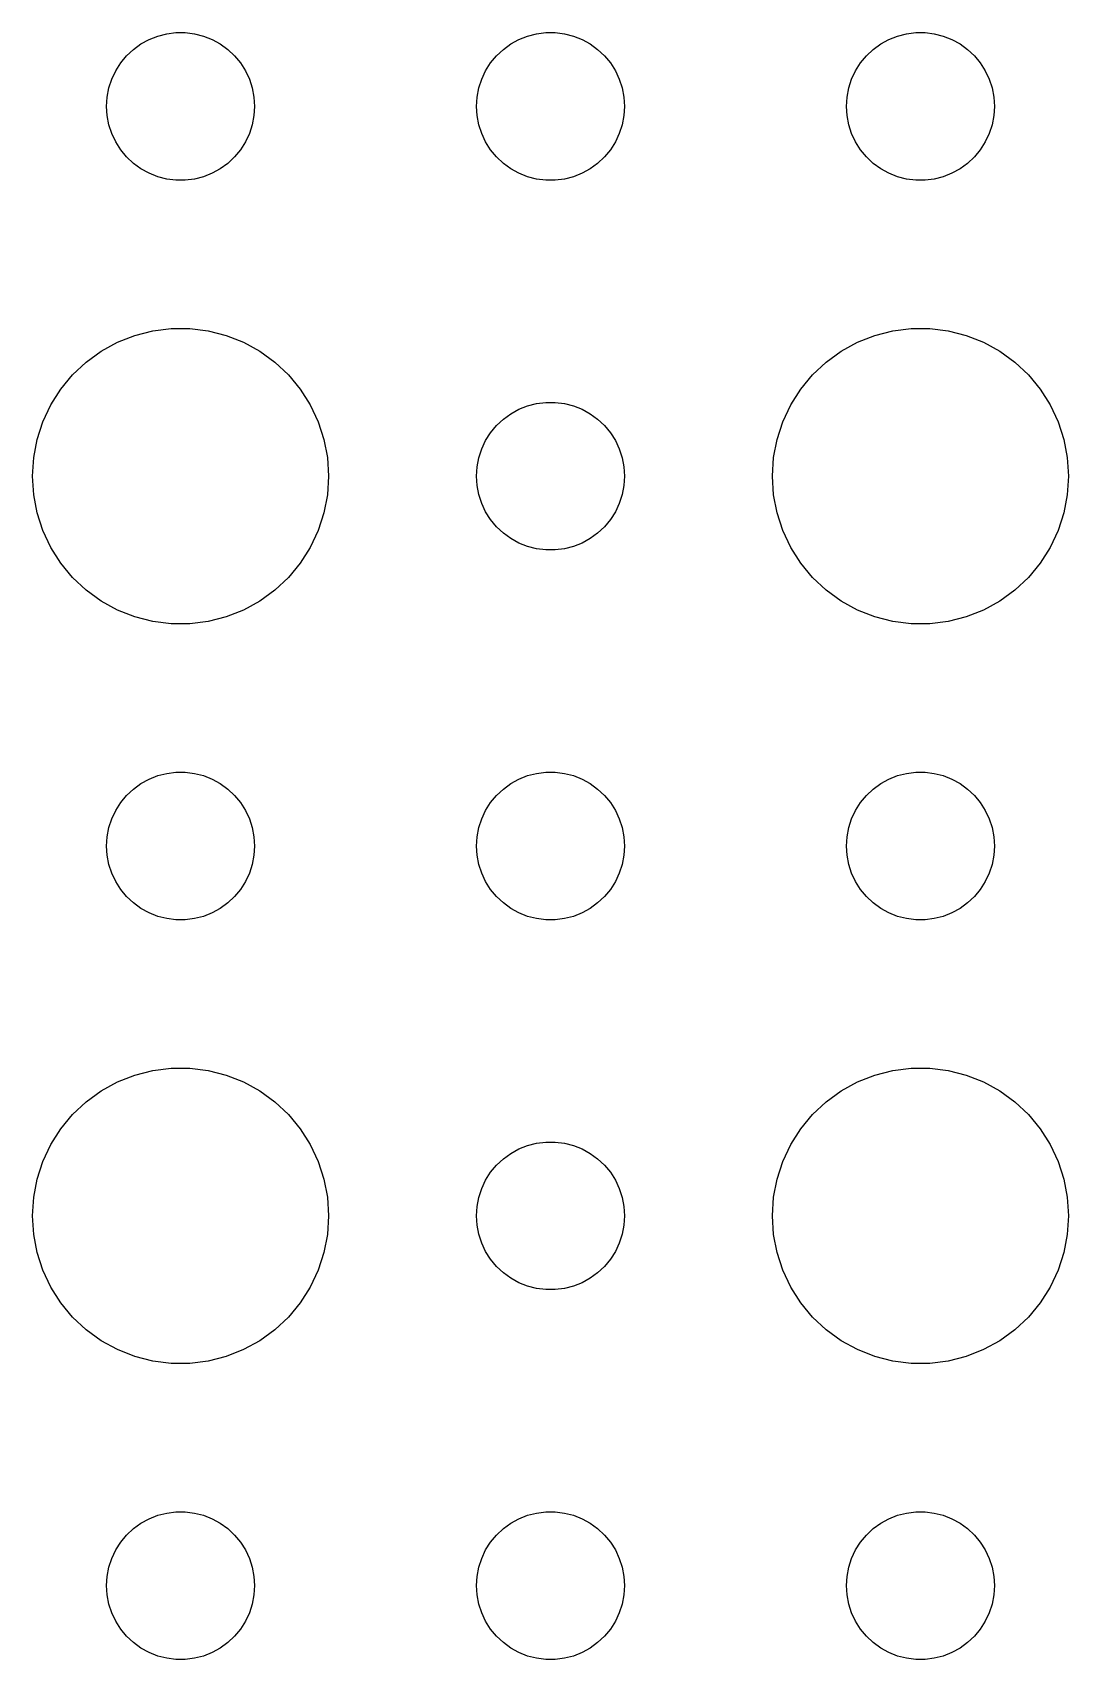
# Model space of a CAD drawing. Header units: metres. Extents: x -157 to 157, y -157 to 157.
# Drawn here: x -63 to -42, y -114 to -81 of the extents above; entities that cross this region are included whole.
import ezdxf

# ---------------------------------------------------------------- set-up
doc = ezdxf.new("R2010")
doc.units = ezdxf.units.M

msp = doc.modelspace()

# ---------------------------------------------------------------- linework, layer by layer
for p, q in [((-60.8037, -81.2335), (-60.6387, -81.1428)), ((-60.6387, -81.1428), (-60.4635, -81.0734)), ((-60.4635, -81.0734), (-60.2811, -81.0266)), ((-60.2811, -81.0266), (-60.0942, -81.003)), ((-60.0942, -81.003), (-59.9058, -81.003)), ((-59.9058, -81.003), (-59.7189, -81.0266)), ((-59.7189, -81.0266), (-59.5365, -81.0734)), ((-59.5365, -81.0734), (-59.3613, -81.1428)), ((-59.3613, -81.1428), (-59.1963, -81.2335)), ((-53.3037, -81.2335), (-53.1387, -81.1428)), ((-53.1387, -81.1428), (-52.9635, -81.0734)), ((-52.9635, -81.0734), (-52.7811, -81.0266)), ((-52.7811, -81.0266), (-52.5942, -81.003)), ((-52.5942, -81.003), (-52.4058, -81.003)), ((-52.4058, -81.003), (-52.2189, -81.0266)), ((-52.2189, -81.0266), (-52.0365, -81.0734)), ((-52.0365, -81.0734), (-51.8613, -81.1428)), ((-51.8613, -81.1428), (-51.6963, -81.2335)), ((-45.8037, -81.2335), (-45.6387, -81.1428)), ((-45.6387, -81.1428), (-45.4635, -81.0734)), ((-45.4635, -81.0734), (-45.2811, -81.0266)), ((-45.2811, -81.0266), (-45.0942, -81.003)), ((-45.0942, -81.003), (-44.9058, -81.003)), ((-44.9058, -81.003), (-44.7189, -81.0266)), ((-44.7189, -81.0266), (-44.5365, -81.0734)), ((-44.5365, -81.0734), (-44.3613, -81.1428)), ((-44.3613, -81.1428), (-44.1963, -81.2335)), ((-61.2135, -81.6183), (-61.0934, -81.4732)), ((-61.0934, -81.4732), (-60.9561, -81.3442)), ((-60.9561, -81.3442), (-60.8037, -81.2335)), ((-59.1963, -81.2335), (-59.0439, -81.3442)), ((-59.0439, -81.3442), (-58.9065, -81.4732)), ((-58.9065, -81.4732), (-58.7865, -81.6183)), ((-53.7135, -81.6183), (-53.5934, -81.4732)), ((-53.5934, -81.4732), (-53.4561, -81.3442)), ((-53.4561, -81.3442), (-53.3037, -81.2335)), ((-51.6963, -81.2335), (-51.5439, -81.3442)), ((-51.5439, -81.3442), (-51.4065, -81.4732)), ((-51.4065, -81.4732), (-51.2865, -81.6183)), ((-46.2135, -81.6183), (-46.0934, -81.4732)), ((-46.0934, -81.4732), (-45.9561, -81.3442)), ((-45.9561, -81.3442), (-45.8037, -81.2335)), ((-44.1963, -81.2335), (-44.0439, -81.3442)), ((-44.0439, -81.3442), (-43.9065, -81.4732)), ((-43.9065, -81.4732), (-43.7865, -81.6183)), ((-61.3947, -81.9478), (-61.3145, -81.7774)), ((-61.3145, -81.7774), (-61.2135, -81.6183)), ((-58.7865, -81.6183), (-58.6855, -81.7774)), ((-58.6855, -81.7774), (-58.6053, -81.9478)), ((-53.8947, -81.9478), (-53.8145, -81.7774)), ((-53.8145, -81.7774), (-53.7135, -81.6183)), ((-51.2865, -81.6183), (-51.1855, -81.7774)), ((-51.1855, -81.7774), (-51.1053, -81.9478)), ((-46.3947, -81.9478), (-46.3145, -81.7774)), ((-46.3145, -81.7774), (-46.2135, -81.6183)), ((-43.7865, -81.6183), (-43.6855, -81.7774)), ((-43.6855, -81.7774), (-43.6053, -81.9478)), ((-61.4882, -82.312), (-61.4529, -82.127)), ((-61.4529, -82.127), (-61.3947, -81.9478)), ((-58.6053, -81.9478), (-58.5471, -82.127)), ((-58.5471, -82.127), (-58.5118, -82.312)), ((-53.9882, -82.312), (-53.9529, -82.127)), ((-53.9529, -82.127), (-53.8947, -81.9478)), ((-51.1053, -81.9478), (-51.0471, -82.127)), ((-51.0471, -82.127), (-51.0118, -82.312)), ((-46.4882, -82.312), (-46.4529, -82.127)), ((-46.4529, -82.127), (-46.3947, -81.9478)), ((-43.6053, -81.9478), (-43.5471, -82.127)), ((-43.5471, -82.127), (-43.5118, -82.312)), ((-61.5, -82.5), (-61.4882, -82.312)), ((-58.5118, -82.312), (-58.5, -82.5)), ((-54, -82.5), (-53.9882, -82.312)), ((-51.0118, -82.312), (-51, -82.5)), ((-46.5, -82.5), (-46.4882, -82.312)), ((-43.5118, -82.312), (-43.5, -82.5)), ((-61.4882, -82.688), (-61.5, -82.5)), ((-61.4529, -82.873), (-61.4882, -82.688)), ((-58.5118, -82.688), (-58.5471, -82.873)), ((-58.5, -82.5), (-58.5118, -82.688)), ((-53.9882, -82.688), (-54, -82.5)), ((-53.9529, -82.873), (-53.9882, -82.688)), ((-51.0118, -82.688), (-51.0471, -82.873)), ((-51, -82.5), (-51.0118, -82.688)), ((-46.4882, -82.688), (-46.5, -82.5)), ((-46.4529, -82.873), (-46.4882, -82.688)), ((-43.5118, -82.688), (-43.5471, -82.873)), ((-43.5, -82.5), (-43.5118, -82.688)), ((-61.3947, -83.0522), (-61.4529, -82.873)), ((-61.3145, -83.2226), (-61.3947, -83.0522)), ((-58.6053, -83.0522), (-58.6855, -83.2226)), ((-58.5471, -82.873), (-58.6053, -83.0522)), ((-53.8947, -83.0522), (-53.9529, -82.873)), ((-53.8145, -83.2226), (-53.8947, -83.0522)), ((-51.1053, -83.0522), (-51.1855, -83.2226)), ((-51.0471, -82.873), (-51.1053, -83.0522)), ((-46.3947, -83.0522), (-46.4529, -82.873)), ((-46.3145, -83.2226), (-46.3947, -83.0522)), ((-43.6053, -83.0522), (-43.6855, -83.2226)), ((-43.5471, -82.873), (-43.6053, -83.0522)), ((-61.2135, -83.3817), (-61.3145, -83.2226)), ((-61.0934, -83.5268), (-61.2135, -83.3817)), ((-58.7865, -83.3817), (-58.9065, -83.5268)), ((-58.6855, -83.2226), (-58.7865, -83.3817)), ((-53.7135, -83.3817), (-53.8145, -83.2226)), ((-53.5934, -83.5268), (-53.7135, -83.3817)), ((-51.2865, -83.3817), (-51.4065, -83.5268)), ((-51.1855, -83.2226), (-51.2865, -83.3817)), ((-46.2135, -83.3817), (-46.3145, -83.2226)), ((-46.0934, -83.5268), (-46.2135, -83.3817)), ((-43.7865, -83.3817), (-43.9065, -83.5268)), ((-43.6855, -83.2226), (-43.7865, -83.3817)), ((-60.9561, -83.6558), (-61.0934, -83.5268)), ((-60.8037, -83.7665), (-60.9561, -83.6558)), ((-60.6387, -83.8572), (-60.8037, -83.7665)), ((-59.1963, -83.7665), (-59.3613, -83.8572)), ((-59.0439, -83.6558), (-59.1963, -83.7665)), ((-58.9065, -83.5268), (-59.0439, -83.6558)), ((-53.4561, -83.6558), (-53.5934, -83.5268)), ((-53.3037, -83.7665), (-53.4561, -83.6558)), ((-53.1387, -83.8572), (-53.3037, -83.7665)), ((-51.6963, -83.7665), (-51.8613, -83.8572)), ((-51.5439, -83.6558), (-51.6963, -83.7665)), ((-51.4065, -83.5268), (-51.5439, -83.6558)), ((-45.9561, -83.6558), (-46.0934, -83.5268)), ((-45.8037, -83.7665), (-45.9561, -83.6558)), ((-45.6387, -83.8572), (-45.8037, -83.7665)), ((-44.1963, -83.7665), (-44.3613, -83.8572)), ((-44.0439, -83.6558), (-44.1963, -83.7665)), ((-43.9065, -83.5268), (-44.0439, -83.6558)), ((-60.4635, -83.9266), (-60.6387, -83.8572)), ((-60.2811, -83.9734), (-60.4635, -83.9266)), ((-60.0942, -83.997), (-60.2811, -83.9734)), ((-59.9058, -83.997), (-60.0942, -83.997)), ((-59.7189, -83.9734), (-59.9058, -83.997)), ((-59.5365, -83.9266), (-59.7189, -83.9734)), ((-59.3613, -83.8572), (-59.5365, -83.9266)), ((-52.9635, -83.9266), (-53.1387, -83.8572)), ((-52.7811, -83.9734), (-52.9635, -83.9266)), ((-52.5942, -83.997), (-52.7811, -83.9734)), ((-52.4058, -83.997), (-52.5942, -83.997)), ((-52.2189, -83.9734), (-52.4058, -83.997)), ((-52.0365, -83.9266), (-52.2189, -83.9734)), ((-51.8613, -83.8572), (-52.0365, -83.9266)), ((-45.4635, -83.9266), (-45.6387, -83.8572)), ((-45.2811, -83.9734), (-45.4635, -83.9266)), ((-45.0942, -83.997), (-45.2811, -83.9734)), ((-44.9058, -83.997), (-45.0942, -83.997)), ((-44.7189, -83.9734), (-44.9058, -83.997)), ((-44.5365, -83.9266), (-44.7189, -83.9734)), ((-44.3613, -83.8572), (-44.5365, -83.9266)), ((-60.927, -87.1468), (-60.5621, -87.0531)), ((-60.5621, -87.0531), (-60.1884, -87.0059)), ((-60.1884, -87.0059), (-59.8116, -87.0059)), ((-59.8116, -87.0059), (-59.4379, -87.0531)), ((-59.4379, -87.0531), (-59.0729, -87.1468)), ((-45.927, -87.1468), (-45.5621, -87.0531)), ((-45.5621, -87.0531), (-45.1884, -87.0059)), ((-45.1884, -87.0059), (-44.8116, -87.0059)), ((-44.8116, -87.0059), (-44.4379, -87.0531)), ((-44.4379, -87.0531), (-44.0729, -87.1468)), ((-61.6075, -87.467), (-61.2773, -87.2855)), ((-61.2773, -87.2855), (-60.927, -87.1468)), ((-59.0729, -87.1468), (-58.7227, -87.2855)), ((-58.7227, -87.2855), (-58.3925, -87.467)), ((-46.6075, -87.467), (-46.2773, -87.2855)), ((-46.2773, -87.2855), (-45.927, -87.1468)), ((-44.0729, -87.1468), (-43.7227, -87.2855)), ((-43.7227, -87.2855), (-43.3925, -87.467)), ((-62.1869, -87.9464), (-61.9123, -87.6885)), ((-61.9123, -87.6885), (-61.6075, -87.467)), ((-58.3925, -87.467), (-58.0877, -87.6885)), ((-58.0877, -87.6885), (-57.8131, -87.9464)), ((-47.1869, -87.9464), (-46.9123, -87.6885)), ((-46.9123, -87.6885), (-46.6075, -87.467)), ((-43.3925, -87.467), (-43.0877, -87.6885)), ((-43.0877, -87.6885), (-42.8131, -87.9464)), ((-62.427, -88.2366), (-62.1869, -87.9464)), ((-57.8131, -87.9464), (-57.5729, -88.2366)), ((-47.427, -88.2366), (-47.1869, -87.9464)), ((-42.8131, -87.9464), (-42.5729, -88.2366)), ((-62.6289, -88.5547), (-62.427, -88.2366)), ((-57.5729, -88.2366), (-57.3711, -88.5547)), ((-47.6289, -88.5547), (-47.427, -88.2366)), ((-42.5729, -88.2366), (-42.3711, -88.5547)), ((-62.7893, -88.8956), (-62.6289, -88.5547)), ((-57.3711, -88.5547), (-57.2107, -88.8956)), ((-53.4561, -88.8442), (-53.3037, -88.7335)), ((-53.3037, -88.7335), (-53.1387, -88.6428)), ((-53.1387, -88.6428), (-52.9635, -88.5734)), ((-52.9635, -88.5734), (-52.7811, -88.5266)), ((-52.7811, -88.5266), (-52.5942, -88.503)), ((-52.5942, -88.503), (-52.4058, -88.503)), ((-52.4058, -88.503), (-52.2189, -88.5266)), ((-52.2189, -88.5266), (-52.0365, -88.5734)), ((-52.0365, -88.5734), (-51.8613, -88.6428)), ((-51.8613, -88.6428), (-51.6963, -88.7335)), ((-51.6963, -88.7335), (-51.5439, -88.8442)), ((-47.7893, -88.8956), (-47.6289, -88.5547)), ((-42.3711, -88.5547), (-42.2107, -88.8956)), ((-62.9057, -89.2539), (-62.7893, -88.8956)), ((-57.2107, -88.8956), (-57.0942, -89.2539)), ((-53.7135, -89.1183), (-53.5934, -88.9732)), ((-53.5934, -88.9732), (-53.4561, -88.8442)), ((-51.5439, -88.8442), (-51.4065, -88.9732)), ((-51.4065, -88.9732), (-51.2865, -89.1183)), ((-47.9057, -89.2539), (-47.7893, -88.8956)), ((-42.2107, -88.8956), (-42.0942, -89.2539)), ((-62.9763, -89.624), (-62.9057, -89.2539)), ((-57.0942, -89.2539), (-57.0237, -89.624)), ((-53.8947, -89.4478), (-53.8145, -89.2774)), ((-53.8145, -89.2774), (-53.7135, -89.1183)), ((-51.2865, -89.1183), (-51.1855, -89.2774)), ((-51.1855, -89.2774), (-51.1053, -89.4478)), ((-47.9763, -89.624), (-47.9057, -89.2539)), ((-42.0942, -89.2539), (-42.0237, -89.624)), ((-63, -90), (-62.9763, -89.624)), ((-57.0237, -89.624), (-57, -90)), ((-53.9882, -89.812), (-53.9529, -89.627)), ((-53.9529, -89.627), (-53.8947, -89.4478)), ((-51.1053, -89.4478), (-51.0471, -89.627)), ((-51.0471, -89.627), (-51.0118, -89.812)), ((-48, -90), (-47.9763, -89.624)), ((-42.0237, -89.624), (-42, -90)), ((-62.9763, -90.376), (-63, -90)), ((-57, -90), (-57.0237, -90.376)), ((-54, -90), (-53.9882, -89.812)), ((-53.9882, -90.188), (-54, -90)), ((-51.0118, -89.812), (-51, -90)), ((-51, -90), (-51.0118, -90.188)), ((-47.9763, -90.376), (-48, -90)), ((-42, -90), (-42.0237, -90.376)), ((-62.9057, -90.7461), (-62.9763, -90.376)), ((-57.0237, -90.376), (-57.0942, -90.7461)), ((-53.9529, -90.373), (-53.9882, -90.188)), ((-53.8947, -90.5522), (-53.9529, -90.373)), ((-51.0471, -90.373), (-51.1053, -90.5522)), ((-51.0118, -90.188), (-51.0471, -90.373)), ((-47.9057, -90.7461), (-47.9763, -90.376)), ((-42.0237, -90.376), (-42.0942, -90.7461)), ((-53.8145, -90.7226), (-53.8947, -90.5522)), ((-53.7135, -90.8817), (-53.8145, -90.7226)), ((-51.1855, -90.7226), (-51.2865, -90.8817)), ((-51.1053, -90.5522), (-51.1855, -90.7226)), ((-62.7893, -91.1044), (-62.9057, -90.7461)), ((-57.0942, -90.7461), (-57.2107, -91.1044)), ((-53.5934, -91.0268), (-53.7135, -90.8817)), ((-53.4561, -91.1558), (-53.5934, -91.0268)), ((-51.4065, -91.0268), (-51.5439, -91.1558)), ((-51.2865, -90.8817), (-51.4065, -91.0268)), ((-47.7893, -91.1044), (-47.9057, -90.7461)), ((-42.0942, -90.7461), (-42.2107, -91.1044)), ((-62.6289, -91.4453), (-62.7893, -91.1044)), ((-57.2107, -91.1044), (-57.3711, -91.4453)), ((-53.3037, -91.2665), (-53.4561, -91.1558)), ((-53.1387, -91.3572), (-53.3037, -91.2665)), ((-52.9635, -91.4266), (-53.1387, -91.3572)), ((-51.8613, -91.3572), (-52.0365, -91.4266)), ((-51.6963, -91.2665), (-51.8613, -91.3572)), ((-51.5439, -91.1558), (-51.6963, -91.2665)), ((-47.6289, -91.4453), (-47.7893, -91.1044)), ((-42.2107, -91.1044), (-42.3711, -91.4453)), ((-62.427, -91.7634), (-62.6289, -91.4453)), ((-57.3711, -91.4453), (-57.5729, -91.7634)), ((-52.7811, -91.4734), (-52.9635, -91.4266)), ((-52.5942, -91.497), (-52.7811, -91.4734)), ((-52.4058, -91.497), (-52.5942, -91.497)), ((-52.2189, -91.4734), (-52.4058, -91.497)), ((-52.0365, -91.4266), (-52.2189, -91.4734)), ((-47.427, -91.7634), (-47.6289, -91.4453)), ((-42.3711, -91.4453), (-42.5729, -91.7634)), ((-62.1869, -92.0536), (-62.427, -91.7634)), ((-57.5729, -91.7634), (-57.8131, -92.0536)), ((-47.1869, -92.0536), (-47.427, -91.7634)), ((-42.5729, -91.7634), (-42.8131, -92.0536)), ((-61.9123, -92.3115), (-62.1869, -92.0536)), ((-61.6075, -92.533), (-61.9123, -92.3115)), ((-58.0877, -92.3115), (-58.3925, -92.533)), ((-57.8131, -92.0536), (-58.0877, -92.3115)), ((-46.9123, -92.3115), (-47.1869, -92.0536)), ((-46.6075, -92.533), (-46.9123, -92.3115)), ((-43.0877, -92.3115), (-43.3925, -92.533)), ((-42.8131, -92.0536), (-43.0877, -92.3115)), ((-61.2773, -92.7145), (-61.6075, -92.533)), ((-58.3925, -92.533), (-58.7227, -92.7145)), ((-46.2773, -92.7145), (-46.6075, -92.533)), ((-43.3925, -92.533), (-43.7227, -92.7145)), ((-60.927, -92.8532), (-61.2773, -92.7145)), ((-60.5621, -92.9469), (-60.927, -92.8532)), ((-60.1884, -92.9941), (-60.5621, -92.9469)), ((-59.8116, -92.9941), (-60.1884, -92.9941)), ((-59.4379, -92.9469), (-59.8116, -92.9941)), ((-59.0729, -92.8532), (-59.4379, -92.9469)), ((-58.7227, -92.7145), (-59.0729, -92.8532)), ((-45.927, -92.8532), (-46.2773, -92.7145)), ((-45.5621, -92.9469), (-45.927, -92.8532)), ((-45.1884, -92.9941), (-45.5621, -92.9469)), ((-44.8116, -92.9941), (-45.1884, -92.9941)), ((-44.4379, -92.9469), (-44.8116, -92.9941)), ((-44.0729, -92.8532), (-44.4379, -92.9469)), ((-43.7227, -92.7145), (-44.0729, -92.8532)), ((-60.2811, -96.0266), (-60.0942, -96.003)), ((-60.0942, -96.003), (-59.9058, -96.003)), ((-59.9058, -96.003), (-59.7189, -96.0266)), ((-52.7811, -96.0266), (-52.5942, -96.003)), ((-52.5942, -96.003), (-52.4058, -96.003)), ((-52.4058, -96.003), (-52.2189, -96.0266)), ((-45.2811, -96.0266), (-45.0942, -96.003)), ((-45.0942, -96.003), (-44.9058, -96.003)), ((-44.9058, -96.003), (-44.7189, -96.0266)), ((-60.9561, -96.3442), (-60.8037, -96.2335)), ((-60.8037, -96.2335), (-60.6387, -96.1428)), ((-60.6387, -96.1428), (-60.4635, -96.0734)), ((-60.4635, -96.0734), (-60.2811, -96.0266)), ((-59.7189, -96.0266), (-59.5365, -96.0734)), ((-59.5365, -96.0734), (-59.3613, -96.1428)), ((-59.3613, -96.1428), (-59.1963, -96.2335)), ((-59.1963, -96.2335), (-59.0439, -96.3442)), ((-53.4561, -96.3442), (-53.3037, -96.2335)), ((-53.3037, -96.2335), (-53.1387, -96.1428)), ((-53.1387, -96.1428), (-52.9635, -96.0734)), ((-52.9635, -96.0734), (-52.7811, -96.0266)), ((-52.2189, -96.0266), (-52.0365, -96.0734)), ((-52.0365, -96.0734), (-51.8613, -96.1428)), ((-51.8613, -96.1428), (-51.6963, -96.2335)), ((-51.6963, -96.2335), (-51.5439, -96.3442)), ((-45.9561, -96.3442), (-45.8037, -96.2335)), ((-45.8037, -96.2335), (-45.6387, -96.1428)), ((-45.6387, -96.1428), (-45.4635, -96.0734)), ((-45.4635, -96.0734), (-45.2811, -96.0266)), ((-44.7189, -96.0266), (-44.5365, -96.0734)), ((-44.5365, -96.0734), (-44.3613, -96.1428)), ((-44.3613, -96.1428), (-44.1963, -96.2335)), ((-44.1963, -96.2335), (-44.0439, -96.3442)), ((-61.3145, -96.7774), (-61.2135, -96.6183)), ((-61.2135, -96.6183), (-61.0934, -96.4732)), ((-61.0934, -96.4732), (-60.9561, -96.3442)), ((-59.0439, -96.3442), (-58.9065, -96.4732)), ((-58.9065, -96.4732), (-58.7865, -96.6183)), ((-58.7865, -96.6183), (-58.6855, -96.7774)), ((-53.8145, -96.7774), (-53.7135, -96.6183)), ((-53.7135, -96.6183), (-53.5934, -96.4732)), ((-53.5934, -96.4732), (-53.4561, -96.3442)), ((-51.5439, -96.3442), (-51.4065, -96.4732)), ((-51.4065, -96.4732), (-51.2865, -96.6183)), ((-51.2865, -96.6183), (-51.1855, -96.7774)), ((-46.3145, -96.7774), (-46.2135, -96.6183)), ((-46.2135, -96.6183), (-46.0934, -96.4732)), ((-46.0934, -96.4732), (-45.9561, -96.3442)), ((-44.0439, -96.3442), (-43.9065, -96.4732)), ((-43.9065, -96.4732), (-43.7865, -96.6183)), ((-43.7865, -96.6183), (-43.6855, -96.7774)), ((-61.4529, -97.127), (-61.3947, -96.9478)), ((-61.3947, -96.9478), (-61.3145, -96.7774)), ((-58.6855, -96.7774), (-58.6053, -96.9478)), ((-58.6053, -96.9478), (-58.5471, -97.127)), ((-53.9529, -97.127), (-53.8947, -96.9478)), ((-53.8947, -96.9478), (-53.8145, -96.7774)), ((-51.1855, -96.7774), (-51.1053, -96.9478)), ((-51.1053, -96.9478), (-51.0471, -97.127)), ((-46.4529, -97.127), (-46.3947, -96.9478)), ((-46.3947, -96.9478), (-46.3145, -96.7774)), ((-43.6855, -96.7774), (-43.6053, -96.9478)), ((-43.6053, -96.9478), (-43.5471, -97.127)), ((-61.5, -97.5), (-61.4882, -97.312)), ((-61.4882, -97.312), (-61.4529, -97.127)), ((-58.5471, -97.127), (-58.5118, -97.312)), ((-58.5118, -97.312), (-58.5, -97.5)), ((-54, -97.5), (-53.9882, -97.312)), ((-53.9882, -97.312), (-53.9529, -97.127)), ((-51.0471, -97.127), (-51.0118, -97.312)), ((-51.0118, -97.312), (-51, -97.5)), ((-46.5, -97.5), (-46.4882, -97.312)), ((-46.4882, -97.312), (-46.4529, -97.127)), ((-43.5471, -97.127), (-43.5118, -97.312)), ((-43.5118, -97.312), (-43.5, -97.5)), ((-61.4882, -97.688), (-61.5, -97.5)), ((-58.5, -97.5), (-58.5118, -97.688)), ((-53.9882, -97.688), (-54, -97.5)), ((-51, -97.5), (-51.0118, -97.688)), ((-46.4882, -97.688), (-46.5, -97.5)), ((-43.5, -97.5), (-43.5118, -97.688)), ((-61.4529, -97.873), (-61.4882, -97.688)), ((-61.3947, -98.0522), (-61.4529, -97.873)), ((-58.5471, -97.873), (-58.6053, -98.0522)), ((-58.5118, -97.688), (-58.5471, -97.873)), ((-53.9529, -97.873), (-53.9882, -97.688)), ((-53.8947, -98.0522), (-53.9529, -97.873)), ((-51.0471, -97.873), (-51.1053, -98.0522)), ((-51.0118, -97.688), (-51.0471, -97.873)), ((-46.4529, -97.873), (-46.4882, -97.688)), ((-46.3947, -98.0522), (-46.4529, -97.873)), ((-43.5471, -97.873), (-43.6053, -98.0522)), ((-43.5118, -97.688), (-43.5471, -97.873)), ((-61.3145, -98.2226), (-61.3947, -98.0522)), ((-61.2135, -98.3817), (-61.3145, -98.2226)), ((-58.6855, -98.2226), (-58.7865, -98.3817)), ((-58.6053, -98.0522), (-58.6855, -98.2226)), ((-53.8145, -98.2226), (-53.8947, -98.0522)), ((-53.7135, -98.3817), (-53.8145, -98.2226)), ((-51.1855, -98.2226), (-51.2865, -98.3817)), ((-51.1053, -98.0522), (-51.1855, -98.2226)), ((-46.3145, -98.2226), (-46.3947, -98.0522)), ((-46.2135, -98.3817), (-46.3145, -98.2226)), ((-43.6855, -98.2226), (-43.7865, -98.3817)), ((-43.6053, -98.0522), (-43.6855, -98.2226)), ((-61.0934, -98.5268), (-61.2135, -98.3817)), ((-60.9561, -98.6558), (-61.0934, -98.5268)), ((-58.9065, -98.5268), (-59.0439, -98.6558)), ((-58.7865, -98.3817), (-58.9065, -98.5268)), ((-53.5934, -98.5268), (-53.7135, -98.3817)), ((-53.4561, -98.6558), (-53.5934, -98.5268)), ((-51.4065, -98.5268), (-51.5439, -98.6558)), ((-51.2865, -98.3817), (-51.4065, -98.5268)), ((-46.0934, -98.5268), (-46.2135, -98.3817)), ((-45.9561, -98.6558), (-46.0934, -98.5268)), ((-43.9065, -98.5268), (-44.0439, -98.6558)), ((-43.7865, -98.3817), (-43.9065, -98.5268)), ((-60.8037, -98.7665), (-60.9561, -98.6558)), ((-60.6387, -98.8572), (-60.8037, -98.7665)), ((-60.4635, -98.9266), (-60.6387, -98.8572)), ((-60.2811, -98.9734), (-60.4635, -98.9266)), ((-60.0942, -98.997), (-60.2811, -98.9734)), ((-59.7189, -98.9734), (-59.9058, -98.997)), ((-59.5365, -98.9266), (-59.7189, -98.9734)), ((-59.3613, -98.8572), (-59.5365, -98.9266)), ((-59.1963, -98.7665), (-59.3613, -98.8572)), ((-59.0439, -98.6558), (-59.1963, -98.7665)), ((-53.3037, -98.7665), (-53.4561, -98.6558)), ((-53.1387, -98.8572), (-53.3037, -98.7665)), ((-52.9635, -98.9266), (-53.1387, -98.8572)), ((-52.7811, -98.9734), (-52.9635, -98.9266)), ((-52.5942, -98.997), (-52.7811, -98.9734)), ((-52.2189, -98.9734), (-52.4058, -98.997)), ((-52.0365, -98.9266), (-52.2189, -98.9734)), ((-51.8613, -98.8572), (-52.0365, -98.9266)), ((-51.6963, -98.7665), (-51.8613, -98.8572)), ((-51.5439, -98.6558), (-51.6963, -98.7665)), ((-45.8037, -98.7665), (-45.9561, -98.6558)), ((-45.6387, -98.8572), (-45.8037, -98.7665)), ((-45.4635, -98.9266), (-45.6387, -98.8572)), ((-45.2811, -98.9734), (-45.4635, -98.9266)), ((-45.0942, -98.997), (-45.2811, -98.9734)), ((-44.7189, -98.9734), (-44.9058, -98.997)), ((-44.5365, -98.9266), (-44.7189, -98.9734)), ((-44.3613, -98.8572), (-44.5365, -98.9266)), ((-44.1963, -98.7665), (-44.3613, -98.8572)), ((-44.0439, -98.6558), (-44.1963, -98.7665)), ((-59.9058, -98.997), (-60.0942, -98.997)), ((-52.4058, -98.997), (-52.5942, -98.997)), ((-44.9058, -98.997), (-45.0942, -98.997)), ((-61.2773, -102.286), (-60.927, -102.147)), ((-60.927, -102.147), (-60.5621, -102.053)), ((-60.5621, -102.053), (-60.1884, -102.006)), ((-60.1884, -102.006), (-59.8116, -102.006)), ((-59.8116, -102.006), (-59.4379, -102.053)), ((-59.4379, -102.053), (-59.0729, -102.147)), ((-59.0729, -102.147), (-58.7227, -102.286)), ((-46.2773, -102.286), (-45.927, -102.147)), ((-45.927, -102.147), (-45.5621, -102.053)), ((-45.5621, -102.053), (-45.1884, -102.006)), ((-45.1884, -102.006), (-44.8116, -102.006)), ((-44.8116, -102.006), (-44.4379, -102.053)), ((-44.4379, -102.053), (-44.0729, -102.147)), ((-44.0729, -102.147), (-43.7227, -102.286)), ((-61.9123, -102.688), (-61.6075, -102.467)), ((-61.6075, -102.467), (-61.2773, -102.286)), ((-58.7227, -102.286), (-58.3925, -102.467)), ((-58.3925, -102.467), (-58.0877, -102.688)), ((-46.9123, -102.688), (-46.6075, -102.467)), ((-46.6075, -102.467), (-46.2773, -102.286)), ((-43.7227, -102.286), (-43.3925, -102.467)), ((-43.3925, -102.467), (-43.0877, -102.688)), ((-62.1869, -102.946), (-61.9123, -102.688)), ((-58.0877, -102.688), (-57.8131, -102.946)), ((-47.1869, -102.946), (-46.9123, -102.688)), ((-43.0877, -102.688), (-42.8131, -102.946)), ((-62.6289, -103.555), (-62.427, -103.237)), ((-62.427, -103.237), (-62.1869, -102.946)), ((-57.8131, -102.946), (-57.5729, -103.237)), ((-57.5729, -103.237), (-57.3711, -103.555)), ((-47.6289, -103.555), (-47.427, -103.237)), ((-47.427, -103.237), (-47.1869, -102.946)), ((-42.8131, -102.946), (-42.5729, -103.237)), ((-42.5729, -103.237), (-42.3711, -103.555)), ((-62.7893, -103.896), (-62.6289, -103.555)), ((-57.3711, -103.555), (-57.2107, -103.896)), ((-53.1387, -103.643), (-52.9635, -103.573)), ((-52.9635, -103.573), (-52.7811, -103.527)), ((-52.7811, -103.527), (-52.5942, -103.503)), ((-52.5942, -103.503), (-52.4058, -103.503)), ((-52.4058, -103.503), (-52.2189, -103.527)), ((-52.2189, -103.527), (-52.0365, -103.573)), ((-52.0365, -103.573), (-51.8613, -103.643)), ((-47.7893, -103.896), (-47.6289, -103.555)), ((-42.3711, -103.555), (-42.2107, -103.896)), ((-62.9057, -104.254), (-62.7893, -103.896)), ((-57.2107, -103.896), (-57.0942, -104.254)), ((-53.5934, -103.973), (-53.4561, -103.844)), ((-53.4561, -103.844), (-53.3037, -103.734)), ((-53.3037, -103.734), (-53.1387, -103.643)), ((-51.8613, -103.643), (-51.6963, -103.734)), ((-51.6963, -103.734), (-51.5439, -103.844)), ((-51.5439, -103.844), (-51.4065, -103.973)), ((-47.9057, -104.254), (-47.7893, -103.896)), ((-42.2107, -103.896), (-42.0942, -104.254)), ((-62.9763, -104.624), (-62.9057, -104.254)), ((-57.0942, -104.254), (-57.0237, -104.624)), ((-53.8145, -104.277), (-53.7135, -104.118)), ((-53.7135, -104.118), (-53.5934, -103.973)), ((-51.4065, -103.973), (-51.2865, -104.118)), ((-51.2865, -104.118), (-51.1855, -104.277)), ((-47.9763, -104.624), (-47.9057, -104.254)), ((-42.0942, -104.254), (-42.0237, -104.624)), ((-53.9529, -104.627), (-53.8947, -104.448)), ((-53.8947, -104.448), (-53.8145, -104.277)), ((-51.1855, -104.277), (-51.1053, -104.448)), ((-51.1053, -104.448), (-51.0471, -104.627)), ((-63, -105), (-62.9763, -104.624)), ((-57.0237, -104.624), (-57, -105)), ((-54, -105), (-53.9882, -104.812)), ((-53.9882, -104.812), (-53.9529, -104.627)), ((-51.0471, -104.627), (-51.0118, -104.812)), ((-51.0118, -104.812), (-51, -105)), ((-48, -105), (-47.9763, -104.624)), ((-42.0237, -104.624), (-42, -105)), ((-62.9763, -105.376), (-63, -105)), ((-57, -105), (-57.0237, -105.376)), ((-53.9882, -105.188), (-54, -105)), ((-53.9529, -105.373), (-53.9882, -105.188)), ((-51.0118, -105.188), (-51.0471, -105.373)), ((-51, -105), (-51.0118, -105.188)), ((-47.9763, -105.376), (-48, -105)), ((-42, -105), (-42.0237, -105.376)), ((-62.9057, -105.746), (-62.9763, -105.376)), ((-57.0237, -105.376), (-57.0942, -105.746)), ((-53.8947, -105.552), (-53.9529, -105.373)), ((-53.8145, -105.723), (-53.8947, -105.552)), ((-51.1053, -105.552), (-51.1855, -105.723)), ((-51.0471, -105.373), (-51.1053, -105.552)), ((-47.9057, -105.746), (-47.9763, -105.376)), ((-42.0237, -105.376), (-42.0942, -105.746)), ((-62.7893, -106.104), (-62.9057, -105.746)), ((-57.0942, -105.746), (-57.2107, -106.104)), ((-53.7135, -105.882), (-53.8145, -105.723)), ((-53.5934, -106.027), (-53.7135, -105.882)), ((-51.2865, -105.882), (-51.4065, -106.027)), ((-51.1855, -105.723), (-51.2865, -105.882)), ((-47.7893, -106.104), (-47.9057, -105.746)), ((-42.0942, -105.746), (-42.2107, -106.104)), ((-62.6289, -106.445), (-62.7893, -106.104)), ((-57.2107, -106.104), (-57.3711, -106.445)), ((-53.4561, -106.156), (-53.5934, -106.027)), ((-53.3037, -106.266), (-53.4561, -106.156)), ((-51.5439, -106.156), (-51.6963, -106.266)), ((-51.4065, -106.027), (-51.5439, -106.156)), ((-47.6289, -106.445), (-47.7893, -106.104)), ((-42.2107, -106.104), (-42.3711, -106.445)), ((-62.427, -106.763), (-62.6289, -106.445)), ((-57.3711, -106.445), (-57.5729, -106.763)), ((-53.1387, -106.357), (-53.3037, -106.266)), ((-52.9635, -106.427), (-53.1387, -106.357)), ((-52.7811, -106.473), (-52.9635, -106.427)), ((-52.5942, -106.497), (-52.7811, -106.473)), ((-52.4058, -106.497), (-52.5942, -106.497)), ((-52.2189, -106.473), (-52.4058, -106.497)), ((-52.0365, -106.427), (-52.2189, -106.473)), ((-51.8613, -106.357), (-52.0365, -106.427)), ((-51.6963, -106.266), (-51.8613, -106.357)), ((-47.427, -106.763), (-47.6289, -106.445)), ((-42.3711, -106.445), (-42.5729, -106.763)), ((-62.1869, -107.054), (-62.427, -106.763)), ((-57.5729, -106.763), (-57.8131, -107.054)), ((-47.1869, -107.054), (-47.427, -106.763)), ((-42.5729, -106.763), (-42.8131, -107.054)), ((-61.9123, -107.312), (-62.1869, -107.054)), ((-57.8131, -107.054), (-58.0877, -107.312)), ((-46.9123, -107.312), (-47.1869, -107.054)), ((-42.8131, -107.054), (-43.0877, -107.312)), ((-61.6075, -107.533), (-61.9123, -107.312)), ((-61.2773, -107.714), (-61.6075, -107.533)), ((-58.3925, -107.533), (-58.7227, -107.714)), ((-58.0877, -107.312), (-58.3925, -107.533)), ((-46.6075, -107.533), (-46.9123, -107.312)), ((-46.2773, -107.714), (-46.6075, -107.533)), ((-43.3925, -107.533), (-43.7227, -107.714)), ((-43.0877, -107.312), (-43.3925, -107.533)), ((-60.927, -107.853), (-61.2773, -107.714)), ((-60.5621, -107.947), (-60.927, -107.853)), ((-59.0729, -107.853), (-59.4379, -107.947)), ((-58.7227, -107.714), (-59.0729, -107.853)), ((-45.927, -107.853), (-46.2773, -107.714)), ((-45.5621, -107.947), (-45.927, -107.853)), ((-44.0729, -107.853), (-44.4379, -107.947)), ((-43.7227, -107.714), (-44.0729, -107.853)), ((-60.1884, -107.994), (-60.5621, -107.947)), ((-59.8116, -107.994), (-60.1884, -107.994)), ((-59.4379, -107.947), (-59.8116, -107.994)), ((-45.1884, -107.994), (-45.5621, -107.947)), ((-44.8116, -107.994), (-45.1884, -107.994)), ((-44.4379, -107.947), (-44.8116, -107.994)), ((-60.8037, -111.234), (-60.6387, -111.143)), ((-60.6387, -111.143), (-60.4635, -111.073)), ((-60.4635, -111.073), (-60.2811, -111.027)), ((-60.2811, -111.027), (-60.0942, -111.003)), ((-60.0942, -111.003), (-59.9058, -111.003)), ((-59.9058, -111.003), (-59.7189, -111.027)), ((-59.7189, -111.027), (-59.5365, -111.073)), ((-59.5365, -111.073), (-59.3613, -111.143)), ((-59.3613, -111.143), (-59.1963, -111.234)), ((-53.3037, -111.234), (-53.1387, -111.143)), ((-53.1387, -111.143), (-52.9635, -111.073)), ((-52.9635, -111.073), (-52.7811, -111.027)), ((-52.7811, -111.027), (-52.5942, -111.003)), ((-52.5942, -111.003), (-52.4058, -111.003)), ((-52.4058, -111.003), (-52.2189, -111.027)), ((-52.2189, -111.027), (-52.0365, -111.073)), ((-52.0365, -111.073), (-51.8613, -111.143)), ((-51.8613, -111.143), (-51.6963, -111.234)), ((-45.8037, -111.234), (-45.6387, -111.143)), ((-45.6387, -111.143), (-45.4635, -111.073)), ((-45.4635, -111.073), (-45.2811, -111.027)), ((-45.2811, -111.027), (-45.0942, -111.003)), ((-45.0942, -111.003), (-44.9058, -111.003)), ((-44.9058, -111.003), (-44.7189, -111.027)), ((-44.7189, -111.027), (-44.5365, -111.073)), ((-44.5365, -111.073), (-44.3613, -111.143)), ((-44.3613, -111.143), (-44.1963, -111.234)), ((-61.2135, -111.618), (-61.0934, -111.473)), ((-61.0934, -111.473), (-60.9561, -111.344)), ((-60.9561, -111.344), (-60.8037, -111.234)), ((-59.1963, -111.234), (-59.0439, -111.344)), ((-59.0439, -111.344), (-58.9065, -111.473)), ((-58.9065, -111.473), (-58.7865, -111.618)), ((-53.7135, -111.618), (-53.5934, -111.473)), ((-53.5934, -111.473), (-53.4561, -111.344)), ((-53.4561, -111.344), (-53.3037, -111.234)), ((-51.6963, -111.234), (-51.5439, -111.344)), ((-51.5439, -111.344), (-51.4065, -111.473)), ((-51.4065, -111.473), (-51.2865, -111.618)), ((-46.2135, -111.618), (-46.0934, -111.473)), ((-46.0934, -111.473), (-45.9561, -111.344)), ((-45.9561, -111.344), (-45.8037, -111.234)), ((-44.1963, -111.234), (-44.0439, -111.344)), ((-44.0439, -111.344), (-43.9065, -111.473)), ((-43.9065, -111.473), (-43.7865, -111.618)), ((-61.3947, -111.948), (-61.3145, -111.777)), ((-61.3145, -111.777), (-61.2135, -111.618)), ((-58.7865, -111.618), (-58.6855, -111.777)), ((-58.6855, -111.777), (-58.6053, -111.948)), ((-53.8947, -111.948), (-53.8145, -111.777)), ((-53.8145, -111.777), (-53.7135, -111.618)), ((-51.2865, -111.618), (-51.1855, -111.777)), ((-51.1855, -111.777), (-51.1053, -111.948)), ((-46.3947, -111.948), (-46.3145, -111.777)), ((-46.3145, -111.777), (-46.2135, -111.618)), ((-43.7865, -111.618), (-43.6855, -111.777)), ((-43.6855, -111.777), (-43.6053, -111.948)), ((-61.4882, -112.312), (-61.4529, -112.127)), ((-61.4529, -112.127), (-61.3947, -111.948)), ((-58.6053, -111.948), (-58.5471, -112.127)), ((-58.5471, -112.127), (-58.5118, -112.312)), ((-53.9882, -112.312), (-53.9529, -112.127)), ((-53.9529, -112.127), (-53.8947, -111.948)), ((-51.1053, -111.948), (-51.0471, -112.127)), ((-51.0471, -112.127), (-51.0118, -112.312)), ((-46.4882, -112.312), (-46.4529, -112.127)), ((-46.4529, -112.127), (-46.3947, -111.948)), ((-43.6053, -111.948), (-43.5471, -112.127)), ((-43.5471, -112.127), (-43.5118, -112.312)), ((-61.5, -112.5), (-61.4882, -112.312)), ((-61.4882, -112.688), (-61.5, -112.5)), ((-58.5118, -112.312), (-58.5, -112.5)), ((-58.5, -112.5), (-58.5118, -112.688)), ((-54, -112.5), (-53.9882, -112.312)), ((-53.9882, -112.688), (-54, -112.5)), ((-51.0118, -112.312), (-51, -112.5)), ((-51, -112.5), (-51.0118, -112.688)), ((-46.5, -112.5), (-46.4882, -112.312)), ((-46.4882, -112.688), (-46.5, -112.5)), ((-43.5118, -112.312), (-43.5, -112.5)), ((-43.5, -112.5), (-43.5118, -112.688)), ((-61.4529, -112.873), (-61.4882, -112.688)), ((-58.5118, -112.688), (-58.5471, -112.873)), ((-53.9529, -112.873), (-53.9882, -112.688)), ((-51.0118, -112.688), (-51.0471, -112.873)), ((-46.4529, -112.873), (-46.4882, -112.688)), ((-43.5118, -112.688), (-43.5471, -112.873)), ((-61.3947, -113.052), (-61.4529, -112.873)), ((-61.3145, -113.223), (-61.3947, -113.052)), ((-58.6053, -113.052), (-58.6855, -113.223)), ((-58.5471, -112.873), (-58.6053, -113.052)), ((-53.8947, -113.052), (-53.9529, -112.873)), ((-53.8145, -113.223), (-53.8947, -113.052)), ((-51.1053, -113.052), (-51.1855, -113.223)), ((-51.0471, -112.873), (-51.1053, -113.052)), ((-46.3947, -113.052), (-46.4529, -112.873)), ((-46.3145, -113.223), (-46.3947, -113.052)), ((-43.6053, -113.052), (-43.6855, -113.223)), ((-43.5471, -112.873), (-43.6053, -113.052)), ((-61.2135, -113.382), (-61.3145, -113.223)), ((-61.0934, -113.527), (-61.2135, -113.382)), ((-58.7865, -113.382), (-58.9065, -113.527)), ((-58.6855, -113.223), (-58.7865, -113.382)), ((-53.7135, -113.382), (-53.8145, -113.223)), ((-53.5934, -113.527), (-53.7135, -113.382)), ((-51.2865, -113.382), (-51.4065, -113.527)), ((-51.1855, -113.223), (-51.2865, -113.382)), ((-46.2135, -113.382), (-46.3145, -113.223)), ((-46.0934, -113.527), (-46.2135, -113.382)), ((-43.7865, -113.382), (-43.9065, -113.527)), ((-43.6855, -113.223), (-43.7865, -113.382)), ((-60.9561, -113.656), (-61.0934, -113.527)), ((-60.8037, -113.766), (-60.9561, -113.656)), ((-60.6387, -113.857), (-60.8037, -113.766)), ((-59.1963, -113.766), (-59.3613, -113.857)), ((-59.0439, -113.656), (-59.1963, -113.766)), ((-58.9065, -113.527), (-59.0439, -113.656)), ((-53.4561, -113.656), (-53.5934, -113.527)), ((-53.3037, -113.766), (-53.4561, -113.656)), ((-53.1387, -113.857), (-53.3037, -113.766)), ((-51.6963, -113.766), (-51.8613, -113.857)), ((-51.5439, -113.656), (-51.6963, -113.766)), ((-51.4065, -113.527), (-51.5439, -113.656)), ((-45.9561, -113.656), (-46.0934, -113.527)), ((-45.8037, -113.766), (-45.9561, -113.656)), ((-45.6387, -113.857), (-45.8037, -113.766)), ((-44.1963, -113.766), (-44.3613, -113.857)), ((-44.0439, -113.656), (-44.1963, -113.766)), ((-43.9065, -113.527), (-44.0439, -113.656)), ((-60.4635, -113.927), (-60.6387, -113.857)), ((-60.2811, -113.973), (-60.4635, -113.927)), ((-60.0942, -113.997), (-60.2811, -113.973)), ((-59.9058, -113.997), (-60.0942, -113.997)), ((-59.7189, -113.973), (-59.9058, -113.997)), ((-59.5365, -113.927), (-59.7189, -113.973)), ((-59.3613, -113.857), (-59.5365, -113.927)), ((-52.9635, -113.927), (-53.1387, -113.857)), ((-52.7811, -113.973), (-52.9635, -113.927)), ((-52.5942, -113.997), (-52.7811, -113.973)), ((-52.4058, -113.997), (-52.5942, -113.997)), ((-52.2189, -113.973), (-52.4058, -113.997)), ((-52.0365, -113.927), (-52.2189, -113.973)), ((-51.8613, -113.857), (-52.0365, -113.927)), ((-45.4635, -113.927), (-45.6387, -113.857)), ((-45.2811, -113.973), (-45.4635, -113.927)), ((-45.0942, -113.997), (-45.2811, -113.973)), ((-44.9058, -113.997), (-45.0942, -113.997)), ((-44.7189, -113.973), (-44.9058, -113.997)), ((-44.5365, -113.927), (-44.7189, -113.973)), ((-44.3613, -113.857), (-44.5365, -113.927))]:
    msp.add_line(p, q)

doc.saveas('drawing.dxf')
